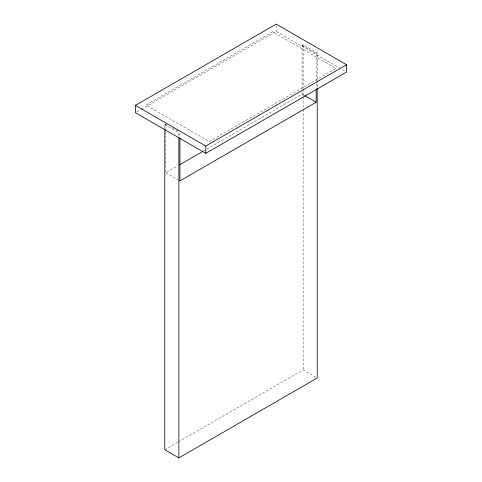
<?xml version="1.0" encoding="UTF-8"?>
<svg xmlns="http://www.w3.org/2000/svg" width="482" height="482" viewBox="0 0 482 482"><rect width="100%" height="100%" fill="white"/><g stroke="black" fill="none" stroke-linecap="round" stroke-linejoin="round"><path stroke-width="0.36" stroke-dasharray="2.41 1.81" d="M136.701 111.957L140.611 109.697M141.262 109.324L276.198 31.414L345.299 71.312M164.79 128.363L164.79 124.597L165.844 123.988L167.766 125.097M302.075 88.863L302.075 45.338L303.13 44.73L317.21 52.857L317.21 88.236M302.075 45.338L316.156 53.466L317.21 52.857M165.844 131.49L165.844 172.761L177.581 165.989M203.651 150.938L206.26 149.432M206.911 149.059L302.075 94.117L303.991 95.225M164.79 449.772L177.78 442.271M178.43 441.898L303.13 369.899L317.21 378.033M172.249 127.682L179.286 131.749M164.79 124.597L178.87 132.725L178.87 136.49M165.844 172.761L179.286 180.521M316.156 53.466L316.156 82.735M316.156 83.482L316.156 88.736M303.13 44.73L303.13 88.387M303.13 89.14L303.13 95.912M303.13 96.665L303.13 108.709M303.13 109.462L303.13 369.899M302.075 91.863L302.075 94.117M276.198 25.564L276.198 31.414M179.925 132.869L179.925 137.37M165.844 123.988L165.844 130.743M272.679 31.824L145.956 104.986L209.321 141.569L336.044 68.402L272.679 31.824"/><path stroke-width="0.72" d="M135.4 105.389L276.198 24.1L346.6 64.745L346.6 72.065L205.802 153.354L135.4 112.71L135.4 105.389L205.802 146.04L346.6 64.745M179.533 164.862L203 151.312M316.156 89.483L316.156 102.244L179.925 180.895L179.925 138.123M164.79 129.116L164.79 449.772L178.87 457.9L317.21 378.033L317.21 88.236M304.636 95.593L316.156 102.244M205.802 146.04L205.802 153.354M178.87 137.243L178.87 457.9"/></g></svg>
